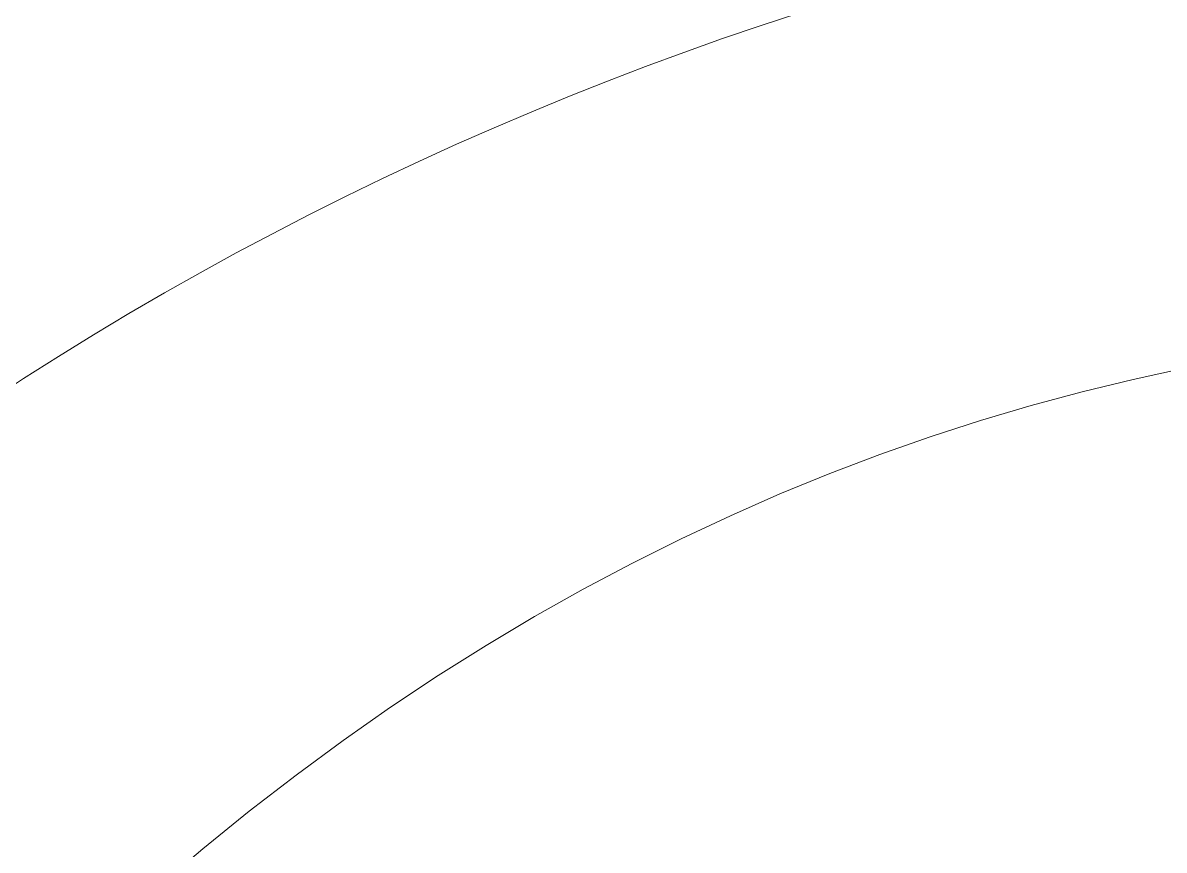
# Model space of a CAD drawing. Extents: x -728 to 2523, y -2539 to -44.
# Drawn here: x 101.68 to 112.99, y -1133.76 to -1125.56 of the extents above; entities that cross this region are included whole.
import ezdxf

# ---------------------------------------------------------------- set-up
doc = ezdxf.new("R2010")
doc.units = 0
doc.header["$MEASUREMENT"] = 0
doc.layers.add('Layer 1', color=7, linetype='Continuous', lineweight=0)

# ---------------------------------------------------------------- blocks, each defined once
blk = doc.blocks.new('Block_1')
at = {"layer": 'Layer 1'}
for points, knots in [([(409.045, -1093.44), (401.115, -1084.94), (390.635, -1080.63), (377.895, -1080.63), (365.325, -1080.63), (355.025, -1084.99), (347.275, -1093.6), (339.585, -1102.15), (335.685, -1115.02), (335.685, -1131.87), (335.685, -1131.87), (335.685, -1244.77), (335.685, -1244.77), (335.685, -1244.77), (164.325, -1244.77), (164.325, -1244.77), (164.325, -1244.77), (164.325, -1131.87), (164.325, -1131.87), (164.325, -1114.83), (160.315, -1101.9), (152.425, -1093.44), (144.495, -1084.94), (134.025, -1080.63), (121.285, -1080.63), (108.335, -1080.63), (97.935, -1085), (90.375, -1093.62), (82.875, -1102.16), (79.065, -1115.03), (79.065, -1131.87), (79.065, -1131.87), (79.065, -1447.85), (79.065, -1447.85), (79.065, -1464.69), (82.915, -1477.61), (90.505, -1486.24), (98.165, -1494.95), (108.515, -1499.37), (121.285, -1499.37), (133.845, -1499.37), (144.275, -1495.01), (152.295, -1486.42), (160.275, -1477.87), (164.325, -1464.89), (164.325, -1447.85), (164.325, -1447.85), (164.325, -1314.98), (164.325, -1314.98), (164.325, -1314.98), (335.685, -1314.98), (335.685, -1314.98), (335.685, -1314.98), (335.685, -1447.85), (335.685, -1447.85), (335.685, -1464.69), (339.535, -1477.61), (347.125, -1486.24), (354.775, -1494.95), (365.135, -1499.37), (377.895, -1499.37), (390.455, -1499.37), (400.885, -1495.01), (408.905, -1486.42), (416.885, -1477.87), (420.935, -1464.89), (420.935, -1447.85), (420.935, -1447.85), (420.935, -1131.87), (420.935, -1131.87), (420.935, -1114.83), (416.935, -1101.9), (409.045, -1093.44)], [0, 0, 0, 0, 1, 1, 1, 2, 2, 2, 3, 3, 3, 4, 4, 4, 5, 5, 5, 6, 6, 6, 7, 7, 7, 8, 8, 8, 9, 9, 9, 10, 10, 10, 11, 11, 11, 12, 12, 12, 13, 13, 13, 14, 14, 14, 15, 15, 15, 16, 16, 16, 17, 17, 17, 18, 18, 18, 19, 19, 19, 20, 20, 20, 21, 21, 21, 22, 22, 22, 23, 23, 23, 24, 24, 24, 24]), ([(83.065, -1137.284), (85.024, -1132.217), (87.979, -1127.65), (91.777, -1123.76), (98.398, -1117.296), (106.968, -1113.249), (116.661, -1112.459), (116.819, -1112.446), (116.933, -1112.373), (117.077, -1112.34), (118.9, -1116.278), (121.103, -1120.129), (123.467, -1123.913), (114.704, -1123.158), (105.912, -1125.483), (99.018, -1131.002), (93.5, -1137.895), (91.174, -1146.688), (91.93, -1155.45), (89.018, -1153.631), (86.065, -1151.913), (83.065, -1150.384), (83.065, -1150.384), (83.065, -1137.284), (83.065, -1137.284)], [0, 0, 0, 0, 1, 1, 1, 2, 2, 2, 3, 3, 3, 4, 4, 4, 5, 5, 5, 6, 6, 6, 7, 7, 7, 8, 8, 8, 8]), ([(160.325, -1186.165), (154.443, -1175.632), (150.511, -1163.936), (148.767, -1151.424), (148.277, -1147.901), (142.948, -1149.339), (143.431, -1152.812), (144.876, -1163.183), (147.82, -1173.002), (152.058, -1182.119), (140.995, -1172.941), (133.767, -1160.819), (130.714, -1146.617), (129.964, -1143.132), (124.634, -1144.546), (125.378, -1148.006), (126.115, -1151.435), (127.14, -1154.708), (128.327, -1157.886), (122.504, -1154.096), (118.166, -1148.981), (115.247, -1142.586), (114.233, -1140.363), (111.704, -1141.01), (110.673, -1142.657), (109.027, -1143.687), (108.379, -1146.216), (110.602, -1147.231), (116.997, -1150.149), (122.113, -1154.488), (125.903, -1160.31), (122.724, -1159.123), (119.451, -1158.098), (116.023, -1157.361), (112.562, -1156.617), (111.148, -1161.948), (114.634, -1162.697), (128.836, -1165.751), (140.958, -1172.978), (150.135, -1184.042), (141.019, -1179.804), (131.199, -1176.86), (120.829, -1175.415), (117.356, -1174.931), (115.917, -1180.26), (119.44, -1180.751), (134.439, -1182.841), (148.275, -1188.055), (160.325, -1196.035), (160.325, -1196.035), (160.325, -1204.175), (160.325, -1204.175), (150.715, -1200.485), (140.899, -1197.22), (131.396, -1193.072), (110.908, -1184.127), (84.519, -1154.352), (102.552, -1134.535), (121.839, -1116.984), (150.558, -1141.514), (160.325, -1161.727), (160.325, -1161.727), (160.325, -1186.165), (160.325, -1186.165)], [0, 0, 0, 0, 1, 1, 1, 2, 2, 2, 3, 3, 3, 4, 4, 4, 5, 5, 5, 6, 6, 6, 7, 7, 7, 8, 8, 8, 9, 9, 9, 10, 10, 10, 11, 11, 11, 12, 12, 12, 13, 13, 13, 14, 14, 14, 15, 15, 15, 16, 16, 16, 17, 17, 17, 18, 18, 18, 19, 19, 19, 20, 20, 20, 21, 21, 21, 21])]:
    blk.add_open_spline(points, degree=3, knots=knots, dxfattribs=at)

msp = doc.modelspace()

# ---------------------------------------------------------------- block references
at = {"layer": 'Layer 1'}
msp.add_blockref('Block_1', (0, 0), dxfattribs=at)

doc.saveas('drawing.dxf')
